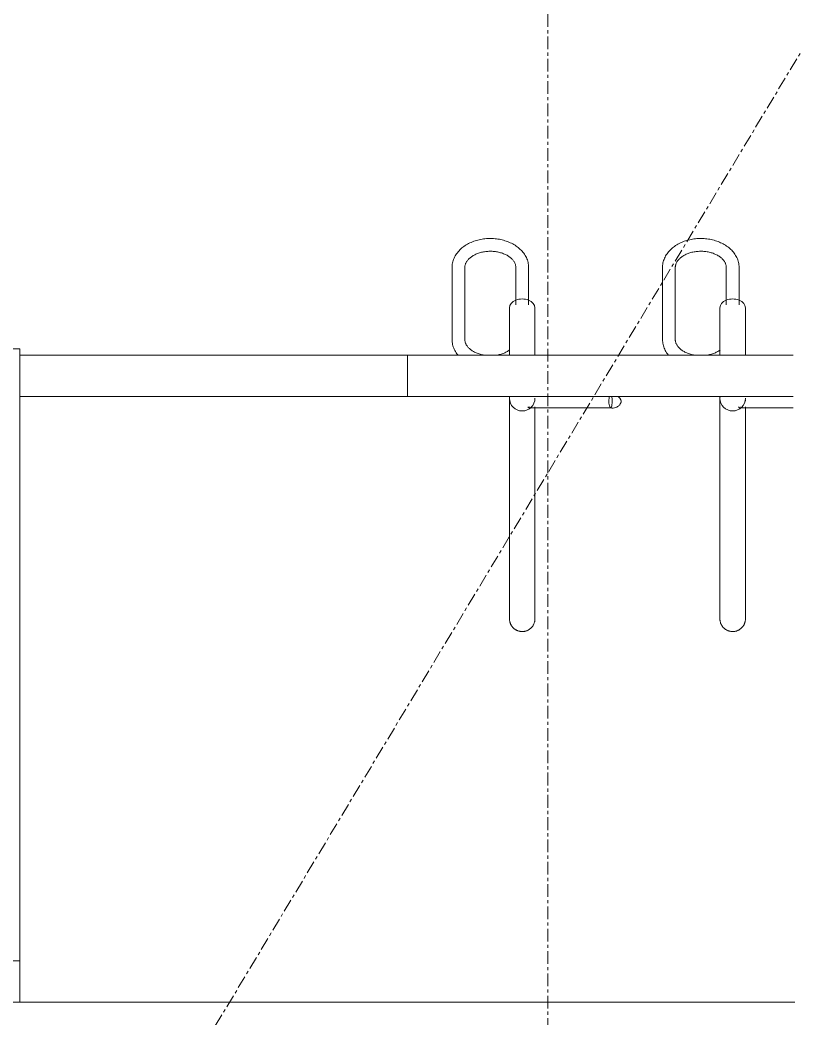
# Model space of a CAD drawing. Header units: inches. Extents: x 3268 to 7018, y 976 to 6708.
# Drawn here: x 4929.81 to 4960.15, y 3637.77 to 3676.93 of the extents above; entities that cross this region are included whole.
import ezdxf

# ---------------------------------------------------------------- set-up
doc = ezdxf.new("R2010")
doc.units = ezdxf.units.IN
doc.header["$MEASUREMENT"] = 0
doc.linetypes.add('Grid Line 1_2_', pattern=[0.875, 0.5, -0.125, 0.125, -0.125])
for name, color, linetype, lineweight in [('A-GENM', 13, 'Continuous', 9), ('A-WALL-PATT', 111, 'Continuous', 15), ('I-WALL', 2, 'Continuous', 9), ('S-GRID', 1, 'Continuous', 9)]:
    doc.layers.add(name, color=color, linetype=linetype, lineweight=lineweight)

# ---------------------------------------------------------------- blocks, each defined once
blk = doc.blocks.new('Bike File Wall - as Specified-6498784-Overall Retail Plan Opt 2')
at = {"layer": 'A-GENM'}
for p, q in [((4737.813, 3664.024), (4736.188, 3664.024)), ((4737.813, 3664.024), (4737.813, 3640.024)), ((4737.813, 3663.774), (4753, 3663.774)), ((4753, 3663.774), (4753, 3662.149)), ((4737.813, 3662.149), (4753, 3662.149)), ((4737.813, 3640.024), (4736.188, 3640.024)), ((4737.813, 3640.024), (4737.813, 3638.399)), ((4736.188, 3638.399), (4737.813, 3638.399))]:
    blk.add_line(p, q, dxfattribs=at)
blk = doc.blocks.new('Bike File Wall - as Specified-V153-Overall Retail Plan Opt 2')
at = {"layer": 'A-GENM'}
for p, q in [((4946.75, 3667.218), (4946.75, 3664.389)), ((4947.25, 3664.389), (4947.25, 3667.218)), ((4949.25, 3667.218), (4949.25, 3665.756)), ((4949.75, 3665.756), (4949.75, 3667.218)), ((4955, 3667.218), (4955, 3664.389)), ((4955.5, 3664.389), (4955.5, 3667.218)), ((4957.5, 3667.218), (4957.5, 3665.756)), ((4958, 3665.756), (4958, 3667.218)), ((4949, 3665.627), (4949, 3663.774)), ((4950, 3663.774), (4950, 3665.627)), ((4957.25, 3665.627), (4957.25, 3663.774)), ((4958.25, 3663.774), (4958.25, 3665.627)), ((4945, 3662.149), (4945, 3663.774)), ((4945, 3663.774), (4960.122, 3663.774)), ((4945, 3662.149), (4960.122, 3662.149)), ((4949, 3662.149), (4949, 3654.313)), ((4949.002, 3662.126), (4949.004, 3662.146)), ((4957.25, 3662.149), (4957.25, 3654.313)), ((4957.252, 3662.126), (4957.254, 3662.146)), ((4949.759, 3661.711), (4952.963, 3661.711)), ((4950, 3654.313), (4950, 3661.745)), ((4958.009, 3661.711), (4960.122, 3661.711)), ((4958.25, 3654.313), (4958.25, 3661.745)), ((4949, 3661.207), (4949, 3654.313)), ((4950, 3654.313), (4950, 3661.207)), ((4957.25, 3661.207), (4957.25, 3654.313)), ((4958.25, 3654.313), (4958.25, 3661.207))]:
    blk.add_line(p, q, dxfattribs=at)
at = {"layer": 'A-GENM', "flags": 128}
for points in [[(4949.75, 3667.218), (4949.749, 3667.267), (4949.745, 3667.317), (4949.738, 3667.366), (4949.728, 3667.414), (4949.716, 3667.462), (4949.701, 3667.51), (4949.683, 3667.556), (4949.663, 3667.602), (4949.641, 3667.647), (4949.616, 3667.69), (4949.589, 3667.733), (4949.56, 3667.774), (4949.529, 3667.814), (4949.496, 3667.853), (4949.462, 3667.891), (4949.425, 3667.927), (4949.387, 3667.962), (4949.347, 3667.995), (4949.306, 3668.027), (4949.263, 3668.058), (4949.219, 3668.087), (4949.173, 3668.115), (4949.126, 3668.141), (4949.078, 3668.166), (4949.029, 3668.189), (4948.979, 3668.211), (4948.928, 3668.231), (4948.876, 3668.25), (4948.823, 3668.267), (4948.77, 3668.283), (4948.715, 3668.297), (4948.66, 3668.309), (4948.605, 3668.32), (4948.549, 3668.329), (4948.493, 3668.337), (4948.437, 3668.343), (4948.38, 3668.348), (4948.323, 3668.35), (4948.266, 3668.352), (4948.209, 3668.351), (4948.152, 3668.349), (4948.095, 3668.346), (4948.038, 3668.34), (4947.982, 3668.334), (4947.926, 3668.325), (4947.87, 3668.315), (4947.815, 3668.304), (4947.76, 3668.29), (4947.706, 3668.276), (4947.653, 3668.259), (4947.601, 3668.242), (4947.549, 3668.222), (4947.499, 3668.201), (4947.449, 3668.179), (4947.4, 3668.155), (4947.353, 3668.129), (4947.307, 3668.102), (4947.262, 3668.074), (4947.218, 3668.044), (4947.176, 3668.013), (4947.135, 3667.98), (4947.096, 3667.946), (4947.059, 3667.91), (4947.023, 3667.874), (4946.989, 3667.835), (4946.957, 3667.796), (4946.927, 3667.755), (4946.899, 3667.713), (4946.873, 3667.67), (4946.849, 3667.626), (4946.828, 3667.581), (4946.809, 3667.535), (4946.793, 3667.488), (4946.779, 3667.44), (4946.768, 3667.392), (4946.759, 3667.343), (4946.754, 3667.294), (4946.751, 3667.245), (4946.75, 3667.218)], [(4958, 3667.218), (4957.999, 3667.267), (4957.995, 3667.317), (4957.988, 3667.366), (4957.978, 3667.414), (4957.966, 3667.462), (4957.951, 3667.51), (4957.933, 3667.556), (4957.913, 3667.602), (4957.891, 3667.647), (4957.866, 3667.69), (4957.839, 3667.733), (4957.81, 3667.774), (4957.779, 3667.814), (4957.746, 3667.853), (4957.712, 3667.891), (4957.675, 3667.927), (4957.637, 3667.962), (4957.597, 3667.995), (4957.556, 3668.027), (4957.513, 3668.058), (4957.469, 3668.087), (4957.423, 3668.115), (4957.376, 3668.141), (4957.328, 3668.166), (4957.279, 3668.189), (4957.229, 3668.211), (4957.178, 3668.231), (4957.126, 3668.25), (4957.073, 3668.267), (4957.02, 3668.283), (4956.965, 3668.297), (4956.91, 3668.309), (4956.855, 3668.32), (4956.799, 3668.329), (4956.743, 3668.337), (4956.687, 3668.343), (4956.63, 3668.348), (4956.573, 3668.35), (4956.516, 3668.352), (4956.459, 3668.351), (4956.402, 3668.349), (4956.345, 3668.346), (4956.288, 3668.34), (4956.232, 3668.334), (4956.176, 3668.325), (4956.12, 3668.315), (4956.065, 3668.304), (4956.01, 3668.29), (4955.956, 3668.276), (4955.903, 3668.259), (4955.851, 3668.242), (4955.799, 3668.222), (4955.749, 3668.201), (4955.699, 3668.179), (4955.65, 3668.155), (4955.603, 3668.129), (4955.557, 3668.102), (4955.512, 3668.074), (4955.468, 3668.044), (4955.426, 3668.013), (4955.385, 3667.98), (4955.346, 3667.946), (4955.309, 3667.91), (4955.273, 3667.874), (4955.239, 3667.835), (4955.207, 3667.796), (4955.177, 3667.755), (4955.149, 3667.713), (4955.123, 3667.67), (4955.099, 3667.626), (4955.078, 3667.581), (4955.059, 3667.535), (4955.043, 3667.488), (4955.029, 3667.44), (4955.018, 3667.392), (4955.009, 3667.343), (4955.004, 3667.294), (4955.001, 3667.245), (4955, 3667.218)], [(4947.25, 3667.218), (4947.251, 3667.239), (4947.253, 3667.26), (4947.256, 3667.282), (4947.26, 3667.303), (4947.266, 3667.325), (4947.272, 3667.346), (4947.281, 3667.368), (4947.29, 3667.39), (4947.301, 3667.412), (4947.314, 3667.434), (4947.328, 3667.456), (4947.343, 3667.478), (4947.36, 3667.5), (4947.378, 3667.521), (4947.398, 3667.543), (4947.42, 3667.564), (4947.443, 3667.585), (4947.467, 3667.606), (4947.494, 3667.626), (4947.521, 3667.646), (4947.55, 3667.665), (4947.58, 3667.683), (4947.612, 3667.701), (4947.644, 3667.718), (4947.678, 3667.734), (4947.713, 3667.749), (4947.75, 3667.763), (4947.787, 3667.777), (4947.825, 3667.789), (4947.864, 3667.801), (4947.903, 3667.811), (4947.944, 3667.82), (4947.985, 3667.828), (4948.026, 3667.835), (4948.068, 3667.841), (4948.11, 3667.845), (4948.153, 3667.849), (4948.196, 3667.851), (4948.239, 3667.852), (4948.282, 3667.851), (4948.325, 3667.85), (4948.367, 3667.847), (4948.41, 3667.843), (4948.452, 3667.838), (4948.494, 3667.832), (4948.535, 3667.824), (4948.576, 3667.816), (4948.616, 3667.806), (4948.655, 3667.795), (4948.694, 3667.784), (4948.731, 3667.771), (4948.768, 3667.757), (4948.804, 3667.742), (4948.838, 3667.727), (4948.872, 3667.71), (4948.904, 3667.693), (4948.935, 3667.675), (4948.964, 3667.656), (4948.993, 3667.637), (4949.019, 3667.617), (4949.045, 3667.597), (4949.069, 3667.576), (4949.091, 3667.555), (4949.112, 3667.533), (4949.131, 3667.511), (4949.149, 3667.49), (4949.165, 3667.468), (4949.18, 3667.446), (4949.193, 3667.424), (4949.205, 3667.402), (4949.215, 3667.38), (4949.224, 3667.358), (4949.232, 3667.336), (4949.238, 3667.315), (4949.243, 3667.293), (4949.246, 3667.272), (4949.249, 3667.25), (4949.25, 3667.229), (4949.25, 3667.218)], [(4955.5, 3667.218), (4955.501, 3667.239), (4955.503, 3667.26), (4955.506, 3667.282), (4955.51, 3667.303), (4955.516, 3667.325), (4955.522, 3667.346), (4955.531, 3667.368), (4955.54, 3667.39), (4955.551, 3667.412), (4955.564, 3667.434), (4955.578, 3667.456), (4955.593, 3667.478), (4955.61, 3667.5), (4955.628, 3667.521), (4955.648, 3667.543), (4955.67, 3667.564), (4955.693, 3667.585), (4955.717, 3667.606), (4955.744, 3667.626), (4955.771, 3667.646), (4955.8, 3667.665), (4955.83, 3667.683), (4955.862, 3667.701), (4955.894, 3667.718), (4955.928, 3667.734), (4955.963, 3667.749), (4956, 3667.763), (4956.037, 3667.777), (4956.075, 3667.789), (4956.114, 3667.801), (4956.153, 3667.811), (4956.194, 3667.82), (4956.235, 3667.828), (4956.276, 3667.835), (4956.318, 3667.841), (4956.36, 3667.845), (4956.403, 3667.849), (4956.446, 3667.851), (4956.489, 3667.852), (4956.532, 3667.851), (4956.575, 3667.85), (4956.617, 3667.847), (4956.66, 3667.843), (4956.702, 3667.838), (4956.744, 3667.832), (4956.785, 3667.824), (4956.826, 3667.816), (4956.866, 3667.806), (4956.905, 3667.795), (4956.944, 3667.784), (4956.981, 3667.771), (4957.018, 3667.757), (4957.054, 3667.742), (4957.088, 3667.727), (4957.122, 3667.71), (4957.154, 3667.693), (4957.185, 3667.675), (4957.214, 3667.656), (4957.243, 3667.637), (4957.269, 3667.617), (4957.295, 3667.597), (4957.319, 3667.576), (4957.341, 3667.555), (4957.362, 3667.533), (4957.381, 3667.511), (4957.399, 3667.49), (4957.415, 3667.468), (4957.43, 3667.446), (4957.443, 3667.424), (4957.455, 3667.402), (4957.465, 3667.38), (4957.474, 3667.358), (4957.482, 3667.336), (4957.488, 3667.315), (4957.493, 3667.293), (4957.496, 3667.272), (4957.499, 3667.25), (4957.5, 3667.229), (4957.5, 3667.218)], [(4946.75, 3664.389), (4946.752, 3664.34), (4946.756, 3664.291), (4946.763, 3664.242), (4946.773, 3664.193), (4946.785, 3664.145), (4946.8, 3664.098), (4946.817, 3664.051), (4946.837, 3664.005), (4946.86, 3663.961), (4946.884, 3663.917), (4946.911, 3663.874), (4946.94, 3663.833), (4946.971, 3663.793)], [(4948.007, 3663.775), (4947.966, 3663.783), (4947.925, 3663.791), (4947.885, 3663.801), (4947.846, 3663.812), (4947.807, 3663.824), (4947.769, 3663.836), (4947.733, 3663.85), (4947.697, 3663.865), (4947.663, 3663.881), (4947.629, 3663.897), (4947.597, 3663.914), (4947.566, 3663.932), (4947.536, 3663.951), (4947.508, 3663.97), (4947.481, 3663.99), (4947.456, 3664.011), (4947.432, 3664.031), (4947.41, 3664.053), (4947.389, 3664.074), (4947.37, 3664.096), (4947.352, 3664.118), (4947.336, 3664.14), (4947.321, 3664.162), (4947.308, 3664.184), (4947.296, 3664.206), (4947.286, 3664.228), (4947.277, 3664.249), (4947.269, 3664.271), (4947.263, 3664.293), (4947.258, 3664.314), (4947.254, 3664.335), (4947.252, 3664.357), (4947.251, 3664.378), (4947.25, 3664.389)], [(4955, 3664.389), (4955.002, 3664.34), (4955.006, 3664.291), (4955.013, 3664.242), (4955.023, 3664.193), (4955.035, 3664.145), (4955.05, 3664.098), (4955.067, 3664.051), (4955.087, 3664.005), (4955.11, 3663.961), (4955.134, 3663.917), (4955.161, 3663.874), (4955.19, 3663.833), (4955.221, 3663.793)], [(4956.257, 3663.775), (4956.216, 3663.783), (4956.175, 3663.791), (4956.135, 3663.801), (4956.096, 3663.812), (4956.057, 3663.824), (4956.019, 3663.836), (4955.983, 3663.85), (4955.947, 3663.865), (4955.913, 3663.881), (4955.879, 3663.897), (4955.847, 3663.914), (4955.816, 3663.932), (4955.786, 3663.951), (4955.758, 3663.97), (4955.731, 3663.99), (4955.706, 3664.011), (4955.682, 3664.031), (4955.66, 3664.053), (4955.639, 3664.074), (4955.62, 3664.096), (4955.602, 3664.118), (4955.586, 3664.14), (4955.571, 3664.162), (4955.558, 3664.184), (4955.546, 3664.206), (4955.536, 3664.228), (4955.527, 3664.249), (4955.519, 3664.271), (4955.513, 3664.293), (4955.508, 3664.314), (4955.504, 3664.335), (4955.502, 3664.357), (4955.501, 3664.378), (4955.5, 3664.389)], [(4949.007, 3663.981), (4948.98, 3663.961), (4948.951, 3663.942), (4948.921, 3663.924), (4948.889, 3663.906), (4948.856, 3663.889), (4948.822, 3663.873), (4948.787, 3663.858), (4948.751, 3663.844), (4948.714, 3663.83), (4948.676, 3663.818), (4948.637, 3663.807), (4948.597, 3663.796), (4948.557, 3663.787), (4948.516, 3663.779), (4948.474, 3663.772)], [(4957.257, 3663.981), (4957.23, 3663.961), (4957.201, 3663.942), (4957.171, 3663.924), (4957.139, 3663.906), (4957.106, 3663.889), (4957.072, 3663.873), (4957.037, 3663.858), (4957.001, 3663.844), (4956.964, 3663.83), (4956.926, 3663.818), (4956.887, 3663.807), (4956.847, 3663.796), (4956.807, 3663.787), (4956.766, 3663.779), (4956.724, 3663.772)], [(4949, 3661.207), (4949, 3661.291), (4949, 3661.37), (4949, 3661.446), (4949, 3661.518), (4949, 3661.587), (4949, 3661.651), (4949, 3661.711), (4949, 3661.767), (4949, 3661.819), (4949, 3661.866), (4949, 3661.909), (4949, 3661.947), (4949, 3661.981), (4949, 3662.01), (4949, 3662.035)], [(4950, 3662.026), (4950, 3662), (4950, 3661.969)], [(4952.958, 3661.712), (4953.009, 3661.702), (4953.062, 3661.699), (4953.115, 3661.705), (4953.163, 3661.718), (4953.206, 3661.735), (4953.241, 3661.756), (4953.27, 3661.777), (4953.293, 3661.797), (4953.311, 3661.816), (4953.325, 3661.834), (4953.336, 3661.849), (4953.345, 3661.863), (4953.352, 3661.876), (4953.358, 3661.887), (4953.362, 3661.897), (4953.366, 3661.905), (4953.369, 3661.913), (4953.371, 3661.92), (4953.373, 3661.926), (4953.375, 3661.931), (4953.376, 3661.935), (4953.377, 3661.939), (4953.378, 3661.943), (4953.379, 3661.946), (4953.379, 3661.949), (4953.38, 3661.951), (4953.38, 3661.953), (4953.38, 3661.955), (4953.381, 3661.956), (4953.381, 3661.957), (4953.381, 3661.958), (4953.381, 3661.959), (4953.381, 3661.96), (4953.381, 3661.96), (4953.381, 3661.96)], [(4953.27, 3662.145), (4953.293, 3662.125), (4953.311, 3662.106), (4953.325, 3662.088), (4953.336, 3662.073), (4953.345, 3662.059), (4953.352, 3662.046), (4953.358, 3662.035), (4953.362, 3662.025), (4953.366, 3662.017), (4953.369, 3662.009), (4953.371, 3662.002), (4953.373, 3661.997), (4953.375, 3661.991), (4953.376, 3661.987), (4953.377, 3661.983), (4953.378, 3661.979), (4953.379, 3661.976), (4953.379, 3661.973), (4953.38, 3661.971), (4953.38, 3661.969), (4953.38, 3661.968), (4953.381, 3661.966), (4953.381, 3661.965), (4953.381, 3661.964), (4953.381, 3661.963), (4953.381, 3661.963), (4953.381, 3661.962), (4953.381, 3661.962)], [(4957.25, 3661.207), (4957.25, 3661.291), (4957.25, 3661.37), (4957.25, 3661.446), (4957.25, 3661.518), (4957.25, 3661.587), (4957.25, 3661.651), (4957.25, 3661.711), (4957.25, 3661.767), (4957.25, 3661.819), (4957.25, 3661.866), (4957.25, 3661.909), (4957.25, 3661.947), (4957.25, 3661.981), (4957.25, 3662.01), (4957.25, 3662.035)], [(4958.25, 3662.026), (4958.25, 3662), (4958.25, 3661.969)], [(4950, 3661.747), (4950, 3661.69), (4950, 3661.628), (4950, 3661.562), (4950, 3661.492), (4950, 3661.419), (4950, 3661.341), (4950, 3661.261), (4950, 3661.207)], [(4958.25, 3661.747), (4958.25, 3661.69), (4958.25, 3661.628), (4958.25, 3661.562), (4958.25, 3661.492), (4958.25, 3661.419), (4958.25, 3661.341), (4958.25, 3661.261), (4958.25, 3661.207)], [(4949, 3654.313), (4949, 3654.23), (4949, 3654.15), (4949, 3654.074), (4949, 3654.002), (4949, 3653.934), (4949, 3653.87), (4949, 3653.809), (4949, 3653.754), (4949, 3653.702), (4949, 3653.654), (4949, 3653.612), (4949, 3653.573), (4949, 3653.539), (4949, 3653.51), (4949, 3653.486), (4949, 3653.466), (4949, 3653.451), (4949, 3653.441), (4949, 3653.435), (4949, 3653.434)], [(4949, 3653.434), (4949, 3653.437), (4949, 3653.444), (4949, 3653.456), (4949, 3653.473), (4949, 3653.494), (4949, 3653.52), (4949, 3653.551), (4949, 3653.587), (4949, 3653.627), (4949, 3653.671), (4949, 3653.72), (4949, 3653.773), (4949, 3653.831), (4949, 3653.893), (4949, 3653.958), (4949, 3654.028), (4949, 3654.102), (4949, 3654.179), (4949, 3654.26), (4949, 3654.313)], [(4950, 3654.313), (4950, 3654.23), (4950, 3654.15), (4950, 3654.074), (4950, 3654.002), (4950, 3653.934), (4950, 3653.87), (4950, 3653.809), (4950, 3653.754), (4950, 3653.702), (4950, 3653.654), (4950, 3653.612), (4950, 3653.573), (4950, 3653.539), (4950, 3653.51), (4950, 3653.486), (4950, 3653.466), (4950, 3653.451), (4950, 3653.441), (4950, 3653.435), (4950, 3653.434)], [(4950, 3653.434), (4950, 3653.437), (4950, 3653.444), (4950, 3653.456), (4950, 3653.473), (4950, 3653.494), (4950, 3653.52), (4950, 3653.551), (4950, 3653.587), (4950, 3653.627), (4950, 3653.671), (4950, 3653.72), (4950, 3653.773), (4950, 3653.831), (4950, 3653.893), (4950, 3653.958), (4950, 3654.028), (4950, 3654.102), (4950, 3654.179), (4950, 3654.26), (4950, 3654.313)], [(4957.25, 3654.313), (4957.25, 3654.23), (4957.25, 3654.15), (4957.25, 3654.074), (4957.25, 3654.002), (4957.25, 3653.934), (4957.25, 3653.87), (4957.25, 3653.809), (4957.25, 3653.754), (4957.25, 3653.702), (4957.25, 3653.654), (4957.25, 3653.612), (4957.25, 3653.573), (4957.25, 3653.539), (4957.25, 3653.51), (4957.25, 3653.486), (4957.25, 3653.466), (4957.25, 3653.451), (4957.25, 3653.441), (4957.25, 3653.435), (4957.25, 3653.434)], [(4957.25, 3653.434), (4957.25, 3653.437), (4957.25, 3653.444), (4957.25, 3653.456), (4957.25, 3653.473), (4957.25, 3653.494), (4957.25, 3653.52), (4957.25, 3653.551), (4957.25, 3653.587), (4957.25, 3653.627), (4957.25, 3653.671), (4957.25, 3653.72), (4957.25, 3653.773), (4957.25, 3653.831), (4957.25, 3653.893), (4957.25, 3653.958), (4957.25, 3654.028), (4957.25, 3654.102), (4957.25, 3654.179), (4957.25, 3654.26), (4957.25, 3654.313)], [(4958.25, 3654.313), (4958.25, 3654.23), (4958.25, 3654.15), (4958.25, 3654.074), (4958.25, 3654.002), (4958.25, 3653.934), (4958.25, 3653.87), (4958.25, 3653.809), (4958.25, 3653.754), (4958.25, 3653.702), (4958.25, 3653.654), (4958.25, 3653.612), (4958.25, 3653.573), (4958.25, 3653.539), (4958.25, 3653.51), (4958.25, 3653.486), (4958.25, 3653.466), (4958.25, 3653.451), (4958.25, 3653.441), (4958.25, 3653.435), (4958.25, 3653.434)], [(4958.25, 3653.434), (4958.25, 3653.437), (4958.25, 3653.444), (4958.25, 3653.456), (4958.25, 3653.473), (4958.25, 3653.494), (4958.25, 3653.52), (4958.25, 3653.551), (4958.25, 3653.587), (4958.25, 3653.627), (4958.25, 3653.671), (4958.25, 3653.72), (4958.25, 3653.773), (4958.25, 3653.831), (4958.25, 3653.893), (4958.25, 3653.958), (4958.25, 3654.028), (4958.25, 3654.102), (4958.25, 3654.179), (4958.25, 3654.26), (4958.25, 3654.313)], [(4950, 3653.434), (4950, 3653.414), (4949.999, 3653.394), (4949.997, 3653.375), (4949.994, 3653.355), (4949.99, 3653.335), (4949.986, 3653.316), (4949.981, 3653.296), (4949.975, 3653.277), (4949.968, 3653.258), (4949.961, 3653.24), (4949.953, 3653.221), (4949.944, 3653.204), (4949.934, 3653.186), (4949.924, 3653.169), (4949.913, 3653.152), (4949.901, 3653.136), (4949.889, 3653.12), (4949.876, 3653.105), (4949.863, 3653.09), (4949.849, 3653.076), (4949.834, 3653.062), (4949.819, 3653.049), (4949.803, 3653.037), (4949.787, 3653.025), (4949.77, 3653.014), (4949.753, 3653.003), (4949.736, 3652.993), (4949.718, 3652.984), (4949.7, 3652.976), (4949.682, 3652.968), (4949.663, 3652.962), (4949.644, 3652.955), (4949.624, 3652.95), (4949.605, 3652.945), (4949.585, 3652.942), (4949.566, 3652.939), (4949.546, 3652.936), (4949.526, 3652.935), (4949.506, 3652.934), (4949.486, 3652.935), (4949.466, 3652.936), (4949.446, 3652.937), (4949.426, 3652.94), (4949.406, 3652.943), (4949.387, 3652.948), (4949.367, 3652.952), (4949.348, 3652.958), (4949.329, 3652.965), (4949.311, 3652.972), (4949.292, 3652.98), (4949.274, 3652.988), (4949.257, 3652.998), (4949.239, 3653.008), (4949.222, 3653.019), (4949.206, 3653.03), (4949.19, 3653.042), (4949.175, 3653.055), (4949.16, 3653.068), (4949.145, 3653.082), (4949.132, 3653.097), (4949.118, 3653.112), (4949.106, 3653.127), (4949.094, 3653.143), (4949.083, 3653.16), (4949.072, 3653.177), (4949.062, 3653.194), (4949.053, 3653.212), (4949.044, 3653.23), (4949.036, 3653.248), (4949.029, 3653.267), (4949.023, 3653.286), (4949.017, 3653.305), (4949.013, 3653.325), (4949.009, 3653.344), (4949.005, 3653.364), (4949.003, 3653.384), (4949.001, 3653.404), (4949, 3653.424), (4949, 3653.434)], [(4958.25, 3653.434), (4958.25, 3653.414), (4958.249, 3653.394), (4958.247, 3653.375), (4958.244, 3653.355), (4958.24, 3653.335), (4958.236, 3653.316), (4958.231, 3653.296), (4958.225, 3653.277), (4958.218, 3653.258), (4958.211, 3653.24), (4958.203, 3653.221), (4958.194, 3653.204), (4958.184, 3653.186), (4958.174, 3653.169), (4958.163, 3653.152), (4958.151, 3653.136), (4958.139, 3653.12), (4958.126, 3653.105), (4958.113, 3653.09), (4958.099, 3653.076), (4958.084, 3653.062), (4958.069, 3653.049), (4958.053, 3653.037), (4958.037, 3653.025), (4958.02, 3653.014), (4958.003, 3653.003), (4957.986, 3652.993), (4957.968, 3652.984), (4957.95, 3652.976), (4957.932, 3652.968), (4957.913, 3652.962), (4957.894, 3652.955), (4957.874, 3652.95), (4957.855, 3652.945), (4957.835, 3652.942), (4957.816, 3652.939), (4957.796, 3652.936), (4957.776, 3652.935), (4957.756, 3652.934), (4957.736, 3652.935), (4957.716, 3652.936), (4957.696, 3652.937), (4957.676, 3652.94), (4957.656, 3652.943), (4957.637, 3652.948), (4957.617, 3652.952), (4957.598, 3652.958), (4957.579, 3652.965), (4957.561, 3652.972), (4957.542, 3652.98), (4957.524, 3652.988), (4957.507, 3652.998), (4957.489, 3653.008), (4957.472, 3653.019), (4957.456, 3653.03), (4957.44, 3653.042), (4957.425, 3653.055), (4957.41, 3653.068), (4957.395, 3653.082), (4957.382, 3653.097), (4957.368, 3653.112), (4957.356, 3653.127), (4957.344, 3653.143), (4957.333, 3653.16), (4957.322, 3653.177), (4957.312, 3653.194), (4957.303, 3653.212), (4957.294, 3653.23), (4957.286, 3653.248), (4957.279, 3653.267), (4957.273, 3653.286), (4957.267, 3653.305), (4957.263, 3653.325), (4957.259, 3653.344), (4957.255, 3653.364), (4957.253, 3653.384), (4957.251, 3653.404), (4957.25, 3653.424), (4957.25, 3653.434)]]:
    blk.add_lwpolyline(points, dxfattribs=at)
at = {"layer": 'A-GENM'}
for centre in [(4949.5, 3662.086), (4957.75, 3662.086)]:
    blk.add_arc(centre, 0.5, 180, 0, dxfattribs=at)
for centre, major_axis, ratio, start_param, end_param in [((4949.5, 3665.627), (0.5, 0), 0.707107, 0, 3.141593), ((4957.75, 3665.627), (0.5, 0), 0.707107, 0, 3.141593), ((4952.963, 3661.961), (0, 0.25), 0.258819, 0.663897, 1.570796), ((4952.963, 3661.961), (0, 0.25), 0.258819, 1.570796, 4.712389), ((4952.963, 3661.961), (0, 0.25), 0.258819, 4.712389, 5.619289), ((4949.759, 3661.961), (0, 0.25), 0.258819, 2.617994, 3.665191), ((4958.009, 3661.961), (0, 0.25), 0.258819, 2.617994, 3.665191)]:
    blk.add_ellipse(centre, major_axis=major_axis, ratio=ratio, start_param=start_param, end_param=end_param, dxfattribs=at)

msp = doc.modelspace()

# ---------------------------------------------------------------- hatches: boundary and pattern name
at = {"layer": 'A-WALL-PATT', "lineweight": 9}
h = msp.add_hatch(dxfattribs=at)
h.set_pattern_fill('FP_1', color=256, style=0, pattern_type=2)
h.set_pattern_definition([(0, (0, 0), (122.88, 30.72), [5.069, -87.091, 5.069, -87.091, -491.52]), (0, (0, 0), (122.88, 30.72), [-184.32, 5.069, -179.251, 5.069, -87.091, -215.04]), (0, (0, 0), (122.88, 30.72), [-460.8, 5.069, -56.371, 5.069, -148.531]), (120, (46.08, 15.36), (-88.0443, 91.0572), [5.069, -87.091, 5.069, -87.091, -491.52]), (120, (46.08, 15.36), (-88.0443, 91.0572), [-184.32, 5.069, -179.251, 5.069, -87.091, -215.04]), (120, (46.08, 15.36), (-88.0443, 91.0572), [-460.8, 5.069, -56.371, 5.069, -148.531]), (240, (61.44, 76.8), (-34.8357, -121.7772), [5.069, -87.091, 5.069, -87.091, -491.52]), (240, (61.44, 76.8), (-34.8357, -121.7772), [-184.32, 5.069, -179.251, 5.069, -87.091, -215.04]), (240, (61.44, 76.8), (-34.8357, -121.7772), [-460.8, 5.069, -56.371, 5.069, -148.531])])
h.paths.add_polyline_path([(4576.188, 3637.774), (5052.813, 3637.774), (5052.813, 3638.399), (4566.197, 3638.399), (4566.822, 3637.774)])
h.paths.add_polyline_path([(5169.75, 3637.774), (5169.75, 3638.399), (5128.813, 3638.399), (5128.813, 3637.774), (5156.268, 3637.774)])

# ---------------------------------------------------------------- linework, layer by layer
at = {"layer": 'I-WALL', "lineweight": 15}
msp.add_line((4960.188, 3638.399), (4929.813, 3638.399), dxfattribs=at)
at = {"layer": 'S-GRID', "linetype": 'Grid Line 1_2_'}
for p, q in [((4950.5, 3355.524), (4950.5, 6288.946)), ((6291.505, 5890.96), (4768.062, 3355.524))]:
    msp.add_line(p, q, dxfattribs=at)

# ---------------------------------------------------------------- block references
at = {"layer": 'A-GENM'}
for name, p in [('Bike File Wall - as Specified-6498784-Overall Retail Plan Opt 2', (192, 0)), ('Bike File Wall - as Specified-V153-Overall Retail Plan Opt 2', (0, 0))]:
    msp.add_blockref(name, p, dxfattribs=at)

doc.saveas('drawing.dxf')
